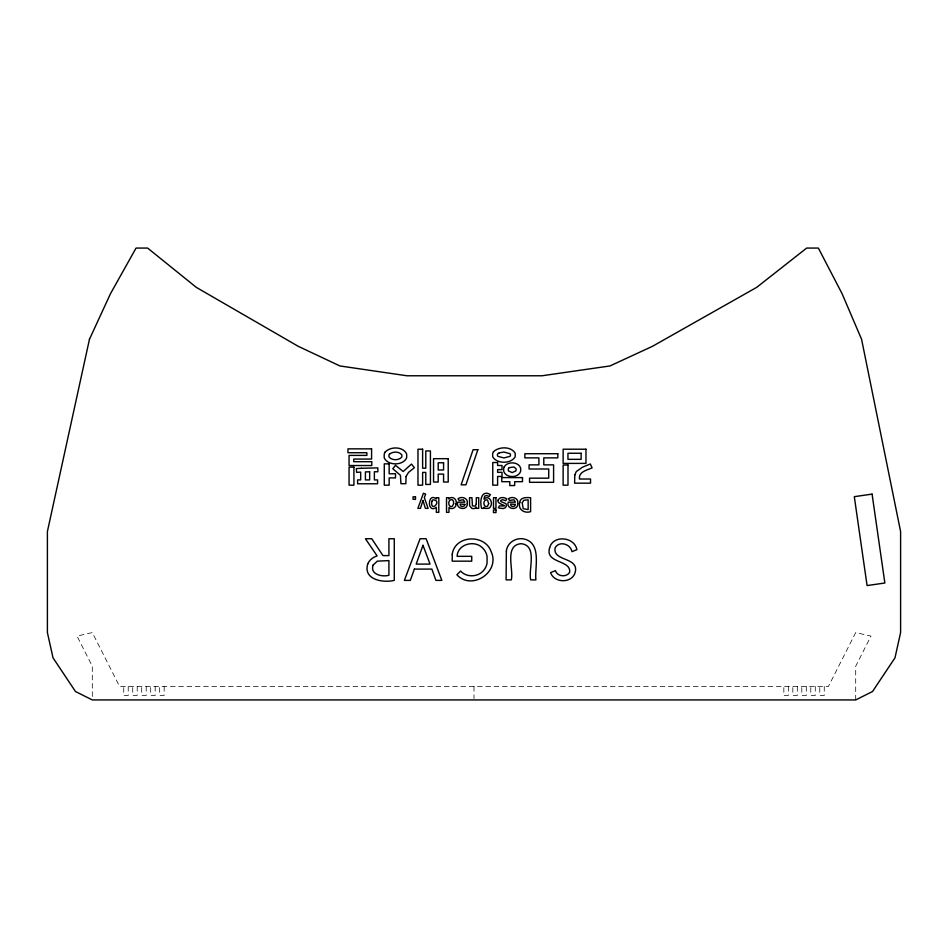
<?xml version="1.0" encoding="UTF-8"?>
<svg xmlns="http://www.w3.org/2000/svg" width="948" height="948" viewBox="0 0 948 948"><rect width="100%" height="100%" fill="white"/><g stroke="black" fill="none" stroke-linecap="round" stroke-linejoin="round"><path stroke-width="0.71" stroke-dasharray="4.74 3.56" d="M855.7 699.932L855.7 666.254L870.963 636.096L855.7 632.577L828.41 686.459L119.59 686.459L92.3 632.577L77.037 636.096L92.3 666.254L92.3 699.932M824.262 686.459L824.262 695.441L819.771 695.441L819.771 686.459M815.28 686.459L815.28 695.441L810.789 695.441L810.789 686.459M806.298 686.459L806.298 695.441L801.807 695.441L801.807 686.459M797.315 686.459L797.315 695.441L792.824 695.441L792.824 686.459M788.333 686.459L788.333 695.441L783.842 695.441L783.842 686.459M474 686.459L474 698.581M164.158 686.459L164.158 695.441L159.667 695.441L159.667 686.459M155.176 686.459L155.176 695.441L150.685 695.441L150.685 686.459M146.193 686.459L146.193 695.441L141.702 695.441L141.702 686.459M137.211 686.459L137.211 695.441L132.72 695.441L132.72 686.459M128.229 686.459L128.229 695.441L123.738 695.441L123.738 686.459"/><path stroke-width="1.42" d="M483.978 507.441L483.954 508.365L481.62 508.365C479.664 501.895 480.897 489.109 490.329 494.56L489.227 496.456L486.644 495.555L484.677 496.1L484.013 499.146C488.741 494.37 493.541 502.357 490.448 506.706A3.745 3.745 0 0 1 488.599 508.282L485.755 508.484L483.978 507.441M436.471 497.712L436.412 498.956C427.311 491.716 426.944 514.337 436.353 507.322L436.353 512.335L438.794 512.335L438.794 497.712L436.471 497.712M519.777 502.322C517.608 509.254 524.173 513.78 530.607 511.659L530.607 497.712C526.839 497.451 520.144 496.989 519.777 502.322M522.253 502.772L523.166 508.685L528.143 509.574L528.143 499.809L523.758 500.295L522.253 502.772M456.012 503.981C456.581 507.713 451.473 510.214 448.961 507.464L448.961 512.335L446.52 512.335L446.52 497.712L448.819 497.712L448.819 498.968C452.113 495.117 457.671 499.56 456.012 503.981M506.362 551.132L506.102 579.88L511.28 579.88C513.911 569.807 503.957 545.266 520.997 543.69C538.037 545.266 528.083 569.807 530.726 579.88L535.893 579.88C534.542 567.544 542.078 543.263 524.185 539.021C516.103 537.149 507.18 542.611 506.362 551.132M452.255 554.13L452.22 561.169L471.725 561.169L471.725 556.334L457.114 556.334C457.611 543.844 475.019 539.59 482.852 548.24A15.369 15.369 0 0 1 487.071 556.452L487.071 563.076A15.369 15.369 0 0 1 482.852 571.277C477.057 577.296 466.191 577.391 460.598 571.052L456.889 574.761C471.867 591.161 500.674 571.715 491.111 551.582C485.032 533.831 455.052 534.885 452.255 554.13M467.269 503.637C467.791 511.091 455.336 509.396 457.754 502.167L464.887 502.167L463.382 499.75L459.033 500.461L458.026 498.707C461.818 495.863 468.537 498.21 467.269 503.637M517.738 503.637C518.26 511.091 505.805 509.396 508.223 502.167L515.368 502.167L513.863 499.75L509.503 500.461L508.495 498.707C512.299 495.863 519.006 498.21 517.738 503.637M574.784 475.078L574.606 483.16L590.533 483.16L590.533 479.024L579.477 479.024C578.292 471.725 587.239 470.089 592.085 467.885L590.308 463.975L582.593 467.151L576.266 471.571L574.784 475.078M476.275 504.016L475.422 506.042L472.459 505.888L471.95 497.712L469.509 497.712L469.592 505.639L471.843 508.389A4.847 4.847 0 0 0 474.995 508.282L476.417 507.156L476.417 508.365L478.716 508.365L478.716 497.712L476.275 497.712L476.275 504.016M549.603 547.861C544.804 563.752 571.3 559.593 569.641 572.331C566.406 577.616 557.211 576.657 555.433 570.613L550.598 572.628C554.177 583.399 572.426 583.506 575.223 572.189C579.157 556.701 552.056 561.678 555.208 547.648C559.391 540.538 570.684 544.034 571.952 551.665L576.905 549.65C574.452 536.639 552.933 534.672 549.603 547.861M406.04 476.512L405.863 483.705L400.921 483.705L400.435 475.304L392.792 468.739L395.506 465.326L403.196 471.523L411.479 464.093L414.371 467.696L408.493 472.448L406.04 476.512M431.838 501.267C430.013 513.532 443.083 500.378 432.928 499.821L431.838 501.267M453.618 503.672L452.362 506.327C447.48 508.128 447.681 498.162 452.386 499.821L453.476 501.267L453.618 503.672M488.706 503.672L487.462 506.327C482.603 508.128 482.805 498.34 487.485 500.011L488.706 503.672M498.186 500.046C495.449 504.549 512.773 506.433 499.43 505.877L498.387 507.63L499.335 508.14L503.352 508.543L505.497 507.654L506.433 505.628L505.959 503.637L500.959 501.587L500.591 500.698L502.404 499.632L505.758 500.734L506.836 498.873C504.383 497.155 499.454 496.657 498.186 500.046M367.753 563.93C362.859 579.868 383.336 583.056 394.273 580.389L394.273 538.737L388.917 538.737L388.917 555.611L382.98 555.611L371.758 538.737L365.418 538.737L377.114 555.895C373.085 557.175 369.4 559.853 367.753 563.93M464.887 504.407L464.283 505.948L462.458 506.588L460.633 505.959L460.1 504.004L464.887 504.407M515.368 504.407L514.752 505.948L512.927 506.588L511.114 505.959L510.569 504.004L515.368 504.407M373.085 565.115C369.803 574.535 382.151 577.178 388.917 575.27L388.917 560.612L377.304 561.145L373.085 565.115M89.456 339.289L47.4 531.532L47.4 632.577L53.017 657.829L75.461 691.507L92.3 699.932L855.7 699.932L872.539 691.507L894.983 657.829L900.6 632.577L900.6 531.532L861.578 339.289L842.073 293.679L818.361 248.068L806.677 248.068L756.682 287.363L652.485 346.304L609.967 365.952L541.983 375.775L406.953 375.775L339.905 365.952L298.229 346.304L196.295 287.363L147.604 248.068L136.05 248.068L110.489 293.679L89.456 339.289M422.974 500.497L420.462 508.365L417.878 508.365L423.401 493.292L425.688 494.086L424.313 497.582L428.105 508.365L425.391 508.365L422.974 500.497M477.875 449.708L465.918 484.819L461.131 484.819L473.111 449.708L477.875 449.708M414.383 569.096L410.306 580.389L404.381 580.389L420.083 538.737L426.126 538.737L441.839 580.389L435.902 580.389L431.885 569.096L414.383 569.096M422.986 545.313L416.184 564.096L430.025 564.096L422.986 545.313M504.253 466.7L503.815 467.85A10.594 10.594 0 0 0 503.815 471.547C506.185 478.207 518.177 478.207 520.547 471.547A10.594 10.594 0 0 0 520.547 467.85C518.236 461.522 507.701 461.332 504.253 466.7M385.042 452.149L384.39 453.511A11.589 11.589 0 0 0 384.39 458.287C388.396 465.741 402.462 465.741 406.467 458.287A11.589 11.589 0 0 0 406.467 453.511C402.556 446.283 390.232 446.413 385.042 452.149M493.458 451.734L492.853 452.954A9.326 9.326 0 0 0 492.853 457.066C497.179 463.963 510.711 463.963 515.037 457.066A9.326 9.326 0 0 0 515.037 452.954C510.794 446.188 498.885 446.52 493.458 451.734M389.51 454.139L389.107 454.756A4.017 4.017 0 0 0 389.107 457.043C392.022 460.61 398.824 460.61 401.751 457.043A4.017 4.017 0 0 0 401.751 454.756C398.907 451.26 392.851 451.366 389.51 454.139M509.254 467.613L508.519 468.442A3.045 3.045 0 0 0 508.519 470.955L512.181 472.602L515.842 470.955A3.045 3.045 0 0 0 515.842 468.442L513.875 467.009L509.254 467.613M499.241 452.836L497.89 453.677A2.003 2.003 0 0 0 497.89 456.344L503.945 457.943L509.988 456.344A2.003 2.003 0 0 0 509.988 453.677L503.945 452.066L499.241 452.836M872.077 494.109L854.302 496.669L867.076 585.568L884.863 583.008L872.077 494.109M361.306 468.265L356.318 468.62L356.638 472.365L360.69 472.104L360.69 479.913L357.597 479.913L357.597 483.776L377.588 483.776L377.588 479.913L374.377 479.913L374.377 471.749L377.825 471.749L377.825 467.885L361.306 468.265M369.661 471.784L365.407 471.903L365.407 479.913L369.661 479.913L369.661 471.784M371.592 448.854L347.975 448.854L347.975 452.729L366.876 452.729L366.876 455.396L349.054 455.396L349.054 465.527L371.794 465.527L371.794 461.7L353.77 461.7L353.77 459.069L371.592 459.069L371.592 448.854M422.618 449.21L417.973 449.21L417.973 485.175L422.618 485.175L422.618 472.412L425.782 472.412L425.782 484.44L430.428 484.44L430.428 450.94L425.782 450.94L425.782 468.194L422.618 468.194L422.618 449.21M585.971 449.21L563.124 449.21L563.124 463.394L585.971 463.394L585.971 449.21M581.136 453.263L567.959 453.263L567.959 459.342L581.136 459.342L581.136 453.263M557.815 453.725L524.872 453.725L524.872 457.872L538.902 457.872L538.902 464.864L529.079 464.864L529.079 468.999L548.726 468.999L548.726 478.171L529.553 478.171L529.553 482.307L553.596 482.307L553.596 464.864L543.785 464.864L543.785 457.872L557.815 457.872L557.815 453.725M448.214 458.678L433.556 458.678L433.556 482.034L438.201 482.034L438.201 474.107L443.581 474.107L443.581 482.034L448.214 482.034L448.214 458.678M497.605 462.506L492.77 462.506L492.77 485.175L497.605 485.175L497.605 476.465L502.013 476.465L502.013 472.329L497.605 472.329L497.605 469.627L502.013 469.627L502.013 465.492L497.605 465.492L497.605 462.506M443.581 462.778L438.201 462.778L438.201 470.007L443.581 470.007L443.581 462.778M389.166 463.856L384.284 463.856L384.284 485.175L389.166 485.175L389.166 477.899L395.506 477.899L395.506 473.763L389.166 473.763L389.166 463.856M567.994 465.018L563.124 465.018L563.124 485.175L567.994 485.175L567.994 465.018M353.924 467.151L349.054 467.151L349.054 485.175L353.924 485.175L353.924 467.151M522.502 477.591L501.776 477.591L501.776 481.691L509.787 481.691L509.787 485.554L514.657 485.554L514.657 481.691L522.502 481.691L522.502 477.591M415.497 496.823L413.044 496.823L413.044 499.335L415.497 499.335L415.497 496.823M495.946 497.712L493.505 497.712L493.505 508.365L495.946 508.365L495.946 497.712M496.005 509.941L493.446 509.941L493.446 512.572L496.005 512.572L496.005 509.941"/></g></svg>
